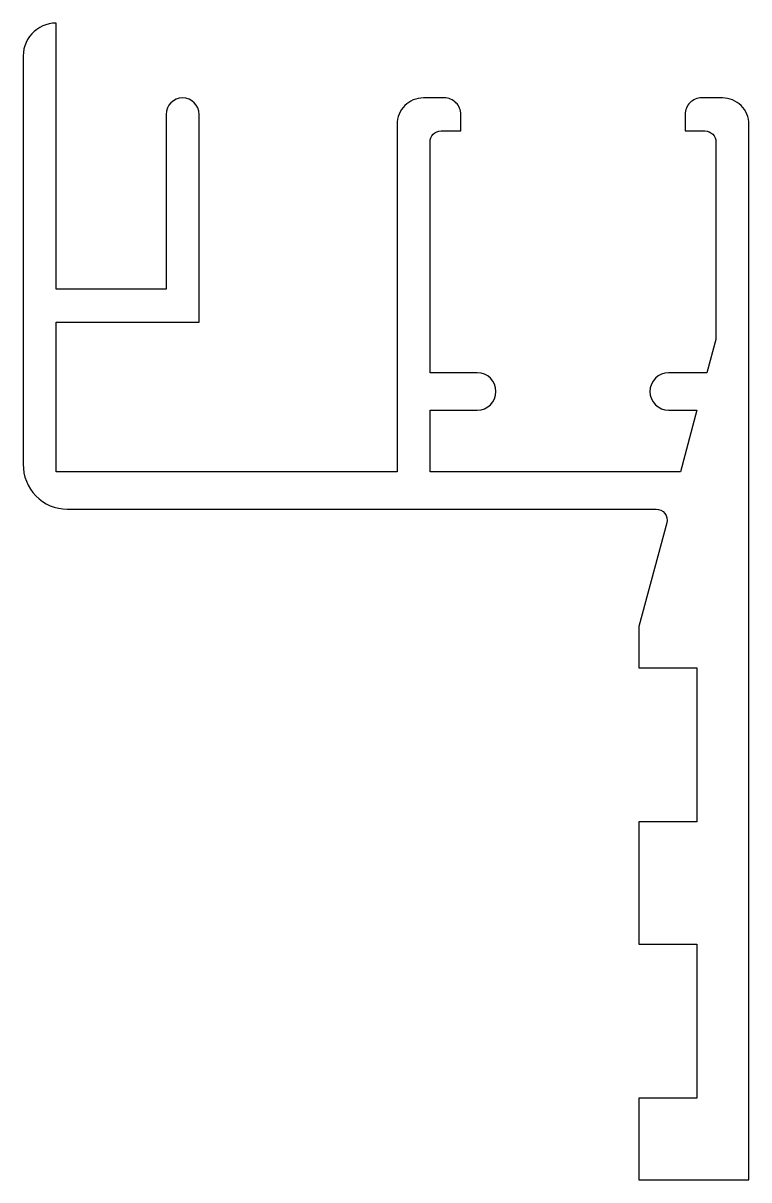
# Model space of a CAD drawing. Extents: x 992.3 to 1025.3, y 640.8 to 693.4.
import ezdxf

# ---------------------------------------------------------------- set-up
doc = ezdxf.new("R2010")
doc.units = 0
doc.layers.get('0').update_dxf_attribs({"linetype": 'CONTINUOUS'})

msp = doc.modelspace()

# ---------------------------------------------------------------- linework, layer by layer
at = {"color": 0, "linetype": 'CONTINUOUS'}
msp.add_lwpolyline([(1022.175, 672.977), (1010.788, 672.977), (1010.788, 675.777), (1012.938, 675.777, 1), (1012.938, 677.477), (1010.788, 677.477), (1010.788, 687.977, -0.414214), (1011.288, 688.477), (1012.188, 688.477), (1012.188, 689.227, 0.414214), (1011.438, 689.977), (1010.488, 689.977, 0.414214), (1009.288, 688.777), (1009.288, 672.977), (1000.288, 672.977), (993.784, 672.977), (993.784, 679.777), (1000.288, 679.777), (1000.288, 689.227, 1), (998.788, 689.227), (998.788, 681.277), (993.784, 681.277), (993.784, 693.377, 0.442212), (992.291, 691.735), (992.291, 673.32, 0.420497), (994.291, 671.277), (1015.988, 671.277), (1021.068, 671.277, -0.493145), (1021.551, 670.648), (1020.288, 665.934), (1020.288, 664.065), (1022.927, 664.065), (1022.927, 657.065), (1020.288, 657.065), (1020.288, 651.494), (1022.927, 651.494), (1022.927, 644.494), (1020.288, 644.494), (1020.288, 640.777), (1025.288, 640.777), (1025.288, 671.277), (1025.288, 673.277), (1025.288, 688.777, 0.414214), (1024.088, 689.977), (1023.138, 689.977, 0.414214), (1022.388, 689.227), (1022.388, 688.477), (1023.288, 688.477, -0.414214), (1023.788, 687.977), (1023.788, 678.997), (1023.381, 677.477), (1021.638, 677.477, 1), (1021.638, 675.777), (1022.925, 675.777), (1022.175, 672.977)], format="xyb", dxfattribs=at)

doc.saveas('drawing.dxf')
